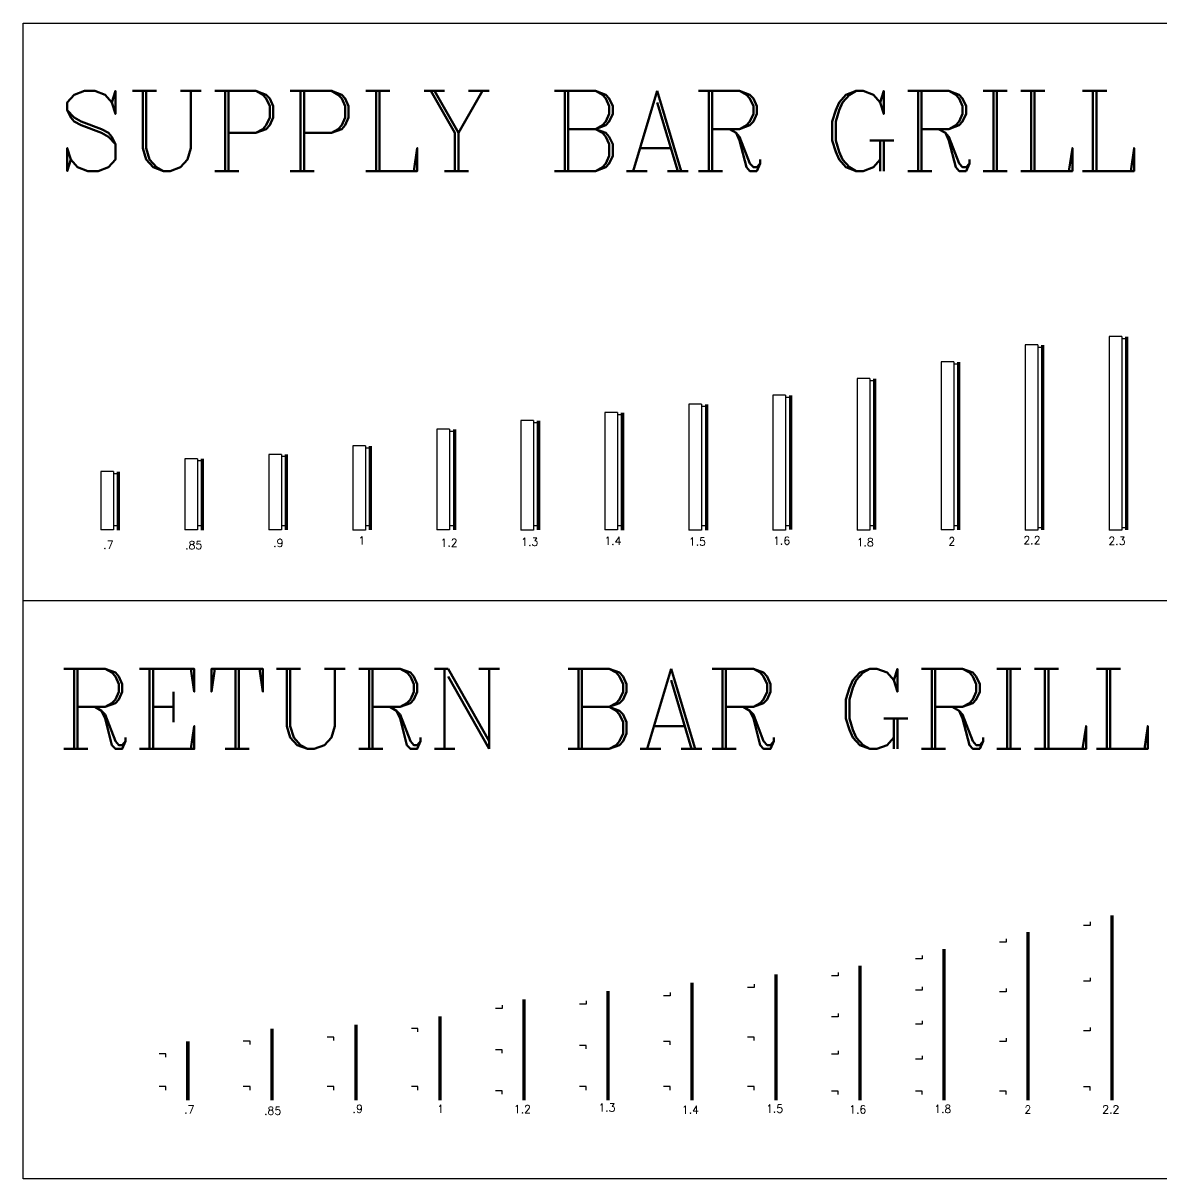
# Model space of a CAD drawing. Extents: x 462150 to 593348, y 35809 to 85242.
# Drawn here: x 565808 to 579361, y 47073 to 60829 of the extents above; entities that cross this region are included whole.
import ezdxf

# ---------------------------------------------------------------- set-up
doc = ezdxf.new("R2010")
doc.units = 0
doc.header["$LTSCALE"] = 500
doc.header["$MEASUREMENT"] = 0
for name, color, linetype in [('AC-DUCT SUPPLY', 4, 'Continuous'), ('AC-R.C.D', 61, 'Continuous'), ('AC-S.C.D.', 150, 'Continuous'), ('PL-W-TEXT', 7, 'Continuous')]:
    doc.layers.add(name, color=color, linetype=linetype)
doc.styles.add('FF-LOOP', font='romanc.shx', dxfattribs={"height": 2})

# ---------------------------------------------------------------- blocks, each defined once
blk = doc.blocks.new('A$C7551343F')
at = {"layer": 'AC-R.C.D', "elevation": 0}
for points in [[(79, 1933), (79, 1893), (0, 1893)], [(79, 1262), (79, 1302), (0, 1302)], [(79, 671), (79, 711), (0, 711)], [(79, 79), (79, 119), (0, 119)]]:
    blk.add_lwpolyline(points, dxfattribs=at)
for points in [[(274, 1893, 0, 51.9, 0), (170, 1893, 0, 0, 0), (125, 1893, 0, 0, 0), (125, 1855, 0, 0, 0), (79, 1933, 0, 0, 0)], [(274, 1302, 0, 51.9, 0), (170, 1302, 0, 0, 0), (125, 1302, 0, 0, 0), (125, 1340, 0, 0, 0), (79, 1262, 0, 0, 0)], [(274, 711, 0, 51.9, 0), (170, 711, 0, 0, 0), (125, 711, 0, 0, 0), (125, 750, 0, 0, 0), (79, 671, 0, 0, 0)], [(274, 119, 0, 51.9, 0), (170, 119, 0, 0, 0), (125, 119, 0, 0, 0), (125, 157, 0, 0, 0), (79, 79, 0, 0, 0)]]:
    blk.add_lwpolyline(points, format="xyseb", dxfattribs=at)
at = {"layer": 'AC-R.C.D', "linetype": 'Continuous', "const_width": 40, "elevation": 0}
blk.add_lwpolyline([(340, 2000), (340, 0)], dxfattribs=at)
blk = doc.blocks.new('A$C37321356')
at = {"layer": 'AC-R.C.D', "linetype": 'Continuous', "const_width": 40, "elevation": 0}
blk.add_lwpolyline([(340, 1500), (340, 0)], dxfattribs=at)
at = {"layer": 'AC-R.C.D', "elevation": 0}
for points in [[(79, 1383), (79, 1343), (0, 1343)], [(79, 712), (79, 752), (0, 752)], [(79, 121), (79, 162), (0, 162)]]:
    blk.add_lwpolyline(points, dxfattribs=at)
for points in [[(274, 1343, 0, 51.9, 0), (170, 1343, 0, 0, 0), (125, 1343, 0, 0, 0), (125, 1305, 0, 0, 0), (79, 1383, 0, 0, 0)], [(274, 752, 0, 51.9, 0), (170, 752, 0, 0, 0), (125, 752, 0, 0, 0), (125, 791, 0, 0, 0), (79, 712, 0, 0, 0)], [(274, 161, 0, 51.9, 0), (170, 161, 0, 0, 0), (125, 161, 0, 0, 0), (125, 200, 0, 0, 0), (79, 121, 0, 0, 0)]]:
    blk.add_lwpolyline(points, format="xyseb", dxfattribs=at)
blk = doc.blocks.new('A$C390B31BB')
at = {"layer": 'AC-R.C.D', "linetype": 'Continuous', "const_width": 40}
blk.add_lwpolyline([(0, 1300), (0, 0)], dxfattribs=at)
at = {"layer": 'AC-R.C.D', "elevation": 0}
for points in [[(-260, 1183), (-260, 1143), (-340, 1143)], [(-260, 121), (-260, 162), (-340, 162)]]:
    blk.add_lwpolyline(points, dxfattribs=at)
for points in [[(-66, 1143, 0, 51.9, 0), (-169, 1143, 0, 0, 0), (-215, 1143, 0, 0, 0), (-215, 1105, 0, 0, 0), (-260, 1183, 0, 0, 0)], [(-66, 161, 0, 51.9, 0), (-169, 161, 0, 0, 0), (-215, 161, 0, 0, 0), (-215, 200, 0, 0, 0), (-260, 121, 0, 0, 0)]]:
    blk.add_lwpolyline(points, format="xyseb", dxfattribs=at)
at = {"layer": 'AC-R.C.D'}
blk.add_lwpolyline([(-66, 652, 0, 51.9, 0), (-169, 652, 0, 0, 0), (-215, 652, 0, 0, 0), (-215, 691, 0, 0, 0), (-260, 612, 0, 0, 0)], format="xyseb", dxfattribs=at)
blk.add_lwpolyline([(-260, 612), (-260, 652), (-340, 652)], dxfattribs=at)
blk = doc.blocks.new('A$C6AA763A0')
at = {"layer": 'AC-R.C.D', "linetype": 'Continuous', "const_width": 40}
blk.add_lwpolyline([(0, 700), (0, 0)], dxfattribs=at)
at = {"layer": 'AC-R.C.D'}
blk.add_lwpolyline([(-260, 512), (-260, 552), (-340, 552)], dxfattribs=at)
blk.add_lwpolyline([(-66, 552, 0, 51.9, 0), (-169, 552, 0, 0, 0), (-215, 552, 0, 0, 0), (-215, 591, 0, 0, 0), (-260, 512, 0, 0, 0)], format="xyseb", dxfattribs=at)
at = {"layer": 'AC-R.C.D', "elevation": 0}
blk.add_lwpolyline([(-260, 121), (-260, 162), (-340, 162)], dxfattribs=at)
blk.add_lwpolyline([(-66, 161, 0, 51.9, 0), (-169, 161, 0, 0, 0), (-215, 161, 0, 0, 0), (-215, 200, 0, 0, 0), (-260, 121, 0, 0, 0)], format="xyseb", dxfattribs=at)
blk = doc.blocks.new('A$C42192959')
at = {"layer": 'AC-R.C.D', "linetype": 'Continuous', "const_width": 40}
blk.add_lwpolyline([(0, 850), (0, 0)], dxfattribs=at)
at = {"layer": 'AC-R.C.D'}
blk.add_lwpolyline([(-260, 662), (-260, 702), (-340, 702)], dxfattribs=at)
blk.add_lwpolyline([(-66, 702, 0, 51.9, 0), (-169, 702, 0, 0, 0), (-215, 702, 0, 0, 0), (-215, 741, 0, 0, 0), (-260, 662, 0, 0, 0)], format="xyseb", dxfattribs=at)
at = {"layer": 'AC-R.C.D', "elevation": 0}
blk.add_lwpolyline([(-260, 121), (-260, 162), (-340, 162)], dxfattribs=at)
blk.add_lwpolyline([(-66, 161, 0, 51.9, 0), (-169, 161, 0, 0, 0), (-215, 161, 0, 0, 0), (-215, 200, 0, 0, 0), (-260, 121, 0, 0, 0)], format="xyseb", dxfattribs=at)
blk = doc.blocks.new('A$C48D830AE')
at = {"layer": 'AC-R.C.D', "linetype": 'Continuous', "const_width": 40, "elevation": 0}
blk.add_lwpolyline([(20, 0), (20, 1600)], dxfattribs=at)
at = {"layer": 'AC-R.C.D', "elevation": 0}
for points in [[(86, 1481, 0, 51.9, 0), (189, 1481, 0, 0, 0), (235, 1481, 0, 0, 0), (235, 1443, 0, 0, 0), (280, 1521, 0, 0, 0)], [(86, 993, 0, 51.9, 0), (189, 993, 0, 0, 0), (235, 993, 0, 0, 0), (235, 954, 0, 0, 0), (280, 1033, 0, 0, 0)], [(86, 549, 0, 51.9, 0), (189, 549, 0, 0, 0), (235, 549, 0, 0, 0), (235, 510, 0, 0, 0), (280, 589, 0, 0, 0)], [(86, 107, 0, 51.9, 0), (189, 107, 0, 0, 0), (235, 107, 0, 0, 0), (235, 145, 0, 0, 0), (280, 67, 0, 0, 0)]]:
    blk.add_lwpolyline(points, format="xyseb", dxfattribs=at)
for points in [[(280, 1521), (280, 1481), (360, 1481)], [(280, 1033), (280, 992), (360, 992)], [(280, 589), (280, 549), (360, 549)], [(280, 67), (280, 107), (360, 107)]]:
    blk.add_lwpolyline(points, dxfattribs=at)
blk = doc.blocks.new('A$C5A545255')
at = {"layer": 'AC-R.C.D', "linetype": 'Continuous', "const_width": 40, "elevation": 0}
blk.add_lwpolyline([(340, 1400), (340, 0)], dxfattribs=at)
at = {"layer": 'AC-R.C.D', "elevation": 0}
for points in [[(79, 1283), (79, 1243), (0, 1243)], [(79, 657), (79, 697), (0, 697)], [(79, 121), (79, 162), (0, 162)]]:
    blk.add_lwpolyline(points, dxfattribs=at)
for points in [[(274, 1243, 0, 51.9, 0), (170, 1243, 0, 0, 0), (125, 1243, 0, 0, 0), (125, 1205, 0, 0, 0), (79, 1283, 0, 0, 0)], [(274, 697, 0, 51.9, 0), (170, 697, 0, 0, 0), (125, 697, 0, 0, 0), (125, 735, 0, 0, 0), (79, 657, 0, 0, 0)], [(274, 161, 0, 51.9, 0), (170, 161, 0, 0, 0), (125, 161, 0, 0, 0), (125, 200, 0, 0, 0), (79, 121, 0, 0, 0)]]:
    blk.add_lwpolyline(points, format="xyseb", dxfattribs=at)
blk = doc.blocks.new('A$C187877C4')
at = {"layer": 'AC-R.C.D', "linetype": 'Continuous', "const_width": 40, "elevation": 0}
blk.add_lwpolyline([(20, 0), (20, 1800)], dxfattribs=at)
at = {"layer": 'AC-R.C.D', "elevation": 0}
for points in [[(86, 1681, 0, 51.9, 0), (189, 1681, 0, 0, 0), (235, 1681, 0, 0, 0), (235, 1643, 0, 0, 0), (280, 1721, 0, 0, 0)], [(86, 1311, 0, 51.9, 0), (189, 1311, 0, 0, 0), (235, 1311, 0, 0, 0), (235, 1272, 0, 0, 0), (280, 1351, 0, 0, 0)], [(86, 904, 0, 51.9, 0), (189, 904, 0, 0, 0), (235, 904, 0, 0, 0), (235, 866, 0, 0, 0), (280, 944, 0, 0, 0)], [(86, 488, 0, 51.9, 0), (189, 488, 0, 0, 0), (235, 488, 0, 0, 0), (235, 450, 0, 0, 0), (280, 528, 0, 0, 0)], [(86, 107, 0, 51.9, 0), (189, 107, 0, 0, 0), (235, 107, 0, 0, 0), (235, 145, 0, 0, 0), (280, 67, 0, 0, 0)]]:
    blk.add_lwpolyline(points, format="xyseb", dxfattribs=at)
for points in [[(280, 1721), (280, 1681), (360, 1681)], [(280, 1351), (280, 1310), (360, 1310)], [(280, 944), (280, 904), (360, 904)], [(280, 528), (280, 488), (360, 488)], [(280, 67), (280, 107), (360, 107)]]:
    blk.add_lwpolyline(points, dxfattribs=at)
blk = doc.blocks.new('A$C4B084CB8')
at = {"layer": 'AC-R.C.D', "linetype": 'Continuous', "const_width": 40, "elevation": 0}
blk.add_lwpolyline([(340, 1000), (340, 0)], dxfattribs=at)
at = {"layer": 'AC-R.C.D', "elevation": 0}
for points in [[(79, 812), (79, 852), (0, 852)], [(79, 121), (79, 162), (0, 162)]]:
    blk.add_lwpolyline(points, dxfattribs=at)
for points in [[(274, 852, 0, 51.9, 0), (170, 852, 0, 0, 0), (125, 852, 0, 0, 0), (125, 891, 0, 0, 0), (79, 812, 0, 0, 0)], [(274, 161, 0, 51.9, 0), (170, 161, 0, 0, 0), (125, 161, 0, 0, 0), (125, 200, 0, 0, 0), (79, 121, 0, 0, 0)]]:
    blk.add_lwpolyline(points, format="xyseb", dxfattribs=at)
blk = doc.blocks.new('A$C062E19FC')
at = {"layer": 'AC-R.C.D', "linetype": 'Continuous', "const_width": 40, "elevation": 0}
blk.add_lwpolyline([(20, 0), (20, 2200)], dxfattribs=at)
at = {"layer": 'AC-R.C.D', "elevation": 0}
for points in [[(86, 2081, 0, 51.9, 0), (189, 2081, 0, 0, 0), (235, 2081, 0, 0, 0), (235, 2043, 0, 0, 0), (280, 2121, 0, 0, 0)], [(86, 1417, 0, 51.9, 0), (189, 1417, 0, 0, 0), (235, 1417, 0, 0, 0), (235, 1379, 0, 0, 0), (280, 1457, 0, 0, 0)], [(86, 826, 0, 51.9, 0), (189, 826, 0, 0, 0), (235, 826, 0, 0, 0), (235, 788, 0, 0, 0), (280, 866, 0, 0, 0)], [(86, 158, 0, 51.9, 0), (189, 158, 0, 0, 0), (235, 158, 0, 0, 0), (235, 196, 0, 0, 0), (280, 117, 0, 0, 0)]]:
    blk.add_lwpolyline(points, format="xyseb", dxfattribs=at)
for points in [[(280, 2121), (280, 2081), (360, 2081)], [(280, 1457), (280, 1417), (360, 1417)], [(280, 866), (280, 826), (360, 826)], [(280, 117), (280, 158), (360, 158)]]:
    blk.add_lwpolyline(points, dxfattribs=at)
blk = doc.blocks.new('A$C76D7633E')
at = {"layer": 'AC-R.C.D', "elevation": 0}
for points in [[(79, 1131), (79, 1091), (0, 1091)], [(79, 559), (79, 599), (0, 599)], [(79, 71), (79, 112), (0, 112)]]:
    blk.add_lwpolyline(points, dxfattribs=at)
for points in [[(274, 1091, 0, 51.9, 0), (170, 1091, 0, 0, 0), (125, 1091, 0, 0, 0), (125, 1052, 0, 0, 0), (79, 1131, 0, 0, 0)], [(274, 599, 0, 51.9, 0), (170, 599, 0, 0, 0), (125, 599, 0, 0, 0), (125, 637, 0, 0, 0), (79, 559, 0, 0, 0)], [(274, 112, 0, 51.9, 0), (170, 112, 0, 0, 0), (125, 112, 0, 0, 0), (125, 150, 0, 0, 0), (79, 71, 0, 0, 0)]]:
    blk.add_lwpolyline(points, format="xyseb", dxfattribs=at)
at = {"layer": 'AC-R.C.D', "linetype": 'Continuous', "const_width": 40, "elevation": 0}
blk.add_lwpolyline([(340, 1200), (340, 0)], dxfattribs=at)
blk = doc.blocks.new('A$C23614B8E')
at = {"layer": 'AC-R.C.D', "linetype": 'Continuous', "const_width": 40, "elevation": 0}
blk.add_lwpolyline([(340, 900), (340, 0)], dxfattribs=at)
at = {"layer": 'AC-R.C.D', "elevation": 0}
for points in [[(79, 712), (79, 752), (0, 752)], [(79, 121), (79, 162), (0, 162)]]:
    blk.add_lwpolyline(points, dxfattribs=at)
for points in [[(274, 752, 0, 51.9, 0), (170, 752, 0, 0, 0), (125, 752, 0, 0, 0), (125, 791, 0, 0, 0), (79, 712, 0, 0, 0)], [(274, 161, 0, 51.9, 0), (170, 161, 0, 0, 0), (125, 161, 0, 0, 0), (125, 200, 0, 0, 0), (79, 121, 0, 0, 0)]]:
    blk.add_lwpolyline(points, format="xyseb", dxfattribs=at)
blk = doc.blocks.new('A$C28B44AE0')
at = {"layer": 'AC-DUCT SUPPLY'}
for p, q in [((339, 701, 0), (489, 701, 0)), ((339, 701, 0), (339, 6, 0)), ((489, 701, 0), (489, 6, 0)), ((280, 674, 0), (339, 674, 0)), ((280, 56, 0), (339, 56, 0)), ((339, 6, 0), (489, 6, 0))]:
    blk.add_line(p, q, dxfattribs=at)
at = {"layer": 'AC-S.C.D.', "const_width": 40, "elevation": 0}
blk.add_lwpolyline([(280, 700), (280, 0)], dxfattribs=at)
at = {"layer": 'AC-S.C.D.'}
for points in [[(0, 581, 0, 46.1, 0), (92, 581, 0, 0, 0), (224, 581, 0, 0, 0)], [(0, 155, 0, 46.1, 0), (92, 155, 0, 0, 0), (224, 155, 0, 0, 0)]]:
    blk.add_lwpolyline(points, format="xyseb", dxfattribs=at)
blk = doc.blocks.new('A$C699E3F0F')
at = {"layer": 'AC-DUCT SUPPLY'}
for p, q in [((367, 851, 0), (517, 851, 0)), ((367, 851, 0), (367, 3, 0)), ((517, 851, 0), (517, 3, 0)), ((308, 824, 0), (367, 824, 0)), ((308, 52, 0), (367, 52, 0)), ((367, 3, 0), (517, 3, 0))]:
    blk.add_line(p, q, dxfattribs=at)
at = {"layer": 'AC-S.C.D.', "const_width": 40, "elevation": 0}
blk.add_lwpolyline([(308, 850), (308, 0)], dxfattribs=at)
at = {"layer": 'AC-S.C.D.'}
for points in [[(0, 631, 0, 46.1, 0), (92, 631, 0, 0, 0), (224, 631, 0, 0, 0)], [(0, 206, 0, 46.1, 0), (92, 206, 0, 0, 0), (224, 206, 0, 0, 0)]]:
    blk.add_lwpolyline(points, format="xyseb", dxfattribs=at)
blk = doc.blocks.new('A$C256C0B3A')
at = {"layer": 'AC-DUCT SUPPLY'}
for p, q in [((290, 874), (349, 874)), ((349, 901), (499, 901)), ((349, 901), (349, 1)), ((499, 901), (499, 1)), ((290, 50), (349, 50)), ((349, 1), (499, 1))]:
    blk.add_line(p, q, dxfattribs=at)
at = {"layer": 'AC-S.C.D.', "const_width": 40}
blk.add_lwpolyline([(290, 900), (290, 0)], dxfattribs=at)
at = {"layer": 'AC-S.C.D.'}
for points in [[(0, 793, 0, 46.1, 0), (92, 793, 0, 0, 0), (224, 793, 0, 0, 0)], [(0, 427, 0, 46.1, 0), (92, 427, 0, 0, 0), (224, 427, 0, 0, 0)], [(0, 69, 0, 46.1, 0), (92, 69, 0, 0, 0), (224, 69, 0, 0, 0)]]:
    blk.add_lwpolyline(points, format="xyseb", dxfattribs=at)
blk = doc.blocks.new('A$C685359F0')
at = {"layer": 'AC-DUCT SUPPLY'}
for p, q in [((301, 974, 0), (359, 974, 0)), ((359, 1001, 0), (510, 1001, 0)), ((359, 1001, 0), (359, -1, 0)), ((510, 1001, 0), (510, -1, 0)), ((301, 49, 0), (359, 49, 0)), ((359, -1, 0), (510, -1, 0))]:
    blk.add_line(p, q, dxfattribs=at)
at = {"layer": 'AC-S.C.D.', "const_width": 40, "elevation": 0}
blk.add_lwpolyline([(301, 1000), (301, 0)], dxfattribs=at)
at = {"layer": 'AC-S.C.D.'}
for points in [[(0, 856, 0, 46.1, 0), (92, 856, 0, 0, 0), (224, 856, 0, 0, 0)], [(0, 490, 0, 46.1, 0), (92, 490, 0, 0, 0), (224, 490, 0, 0, 0)], [(0, 132, 0, 46.1, 0), (92, 132, 0, 0, 0), (224, 132, 0, 0, 0)]]:
    blk.add_lwpolyline(points, format="xyseb", dxfattribs=at)
blk = doc.blocks.new('A$C33C137A9')
at = {"layer": 'AC-DUCT SUPPLY'}
for p, q in [((290, 1175, 0), (349, 1175, 0)), ((349, 1202, 0), (499, 1202, 0)), ((349, 1202, 0), (349, 1, 0)), ((499, 1202, 0), (499, 1, 0)), ((290, 50, 0), (349, 50, 0)), ((349, 1, 0), (499, 1, 0))]:
    blk.add_line(p, q, dxfattribs=at)
at = {"layer": 'AC-S.C.D.'}
for points in [[(0, 1100, 0, 46.1, 0), (92, 1100, 0, 0, 0), (224, 1100, 0, 0, 0)], [(0, 799, 0, 46.1, 0), (92, 799, 0, 0, 0), (224, 798, 0, 0, 0)], [(0, 432, 0, 46.1, 0), (92, 432, 0, 0, 0), (224, 432, 0, 0, 0)], [(0, 74, 0, 46.1, 0), (92, 74, 0, 0, 0), (224, 74, 0, 0, 0)]]:
    blk.add_lwpolyline(points, format="xyseb", dxfattribs=at)
at = {"layer": 'AC-S.C.D.', "const_width": 40, "elevation": 0}
blk.add_lwpolyline([(290, 1200), (290, 0)], dxfattribs=at)
blk = doc.blocks.new('A$C5B645B8C')
at = {"layer": 'AC-DUCT SUPPLY'}
for p, q in [((302, 1275, 0), (361, 1275, 0)), ((361, 1302, 0), (511, 1302, 0)), ((361, 1302, 0), (361, -1, 0)), ((511, 1302, 0), (511, -1, 0)), ((302, 49, 0), (361, 49, 0)), ((361, -1, 0), (511, -1, 0))]:
    blk.add_line(p, q, dxfattribs=at)
at = {"layer": 'AC-S.C.D.', "const_width": 40, "elevation": 0}
blk.add_lwpolyline([(302, 1300), (302, 0)], dxfattribs=at)
at = {"layer": 'AC-S.C.D.'}
for points in [[(0, 1144, 0, 46.1, 0), (92, 1144, 0, 0, 0), (224, 1144, 0, 0, 0)], [(0, 843, 0, 46.1, 0), (92, 843, 0, 0, 0), (224, 843, 0, 0, 0)], [(0, 476, 0, 46.1, 0), (92, 476, 0, 0, 0), (224, 476, 0, 0, 0)], [(0, 118, 0, 46.1, 0), (92, 118, 0, 0, 0), (224, 118, 0, 0, 0)]]:
    blk.add_lwpolyline(points, format="xyseb", dxfattribs=at)
blk = doc.blocks.new('A$C6BFC4F25')
at = {"layer": 'AC-DUCT SUPPLY'}
for p, q in [((334, 1402, 0), (485, 1402, 0)), ((334, 1402, 0), (334, 5, 0)), ((485, 1402, 0), (485, 5, 0)), ((276, 1375, 0), (334, 1375, 0)), ((276, 54, 0), (334, 54, 0)), ((334, 5, 0), (485, 5, 0))]:
    blk.add_line(p, q, dxfattribs=at)
at = {"layer": 'AC-S.C.D.', "const_width": 40, "elevation": 0}
blk.add_lwpolyline([(276, 1400), (276, 0)], dxfattribs=at)
at = {"layer": 'AC-S.C.D.'}
for points in [[(0, 1306, 0, 46.1, 0), (92, 1306, 0, 0, 0), (224, 1306, 0, 0, 0)], [(0, 1005, 0, 46.1, 0), (92, 1005, 0, 0, 0), (224, 1005, 0, 0, 0)], [(0, 707, 0, 46.1, 0), (92, 707, 0, 0, 0), (224, 707, 0, 0, 0)], [(0, 404, 0, 46.1, 0), (92, 404, 0, 0, 0), (224, 404, 0, 0, 0)], [(0, 105, 0, 46.1, 0), (92, 105, 0, 0, 0), (224, 105, 0, 0, 0)]]:
    blk.add_lwpolyline(points, format="xyseb", dxfattribs=at)
blk = doc.blocks.new('A$C52B241A0')
at = {"layer": 'AC-DUCT SUPPLY'}
for p, q in [((315, 1475, 0), (373, 1475, 0)), ((373, 1502, 0), (524, 1502, 0)), ((373, 1502, 0), (373, 4, 0)), ((524, 1502, 0), (524, 4, 0)), ((315, 54, 0), (373, 54, 0)), ((373, 4, 0), (524, 4, 0))]:
    blk.add_line(p, q, dxfattribs=at)
at = {"layer": 'AC-S.C.D.', "const_width": 40, "elevation": 0}
blk.add_lwpolyline([(315, 1500), (315, 0)], dxfattribs=at)
at = {"layer": 'AC-S.C.D.'}
for points in [[(0, 1384, 0, 46.1, 0), (92, 1384, 0, 0, 0), (224, 1384, 0, 0, 0)], [(0, 1083, 0, 46.1, 0), (92, 1083, 0, 0, 0), (224, 1083, 0, 0, 0)], [(0, 714, 0, 46.1, 0), (92, 714, 0, 0, 0), (224, 714, 0, 0, 0)], [(0, 349, 0, 46.1, 0), (92, 349, 0, 0, 0), (224, 349, 0, 0, 0)], [(0, 38, 0, 46.1, 0), (92, 38, 0, 0, 0), (224, 38, 0, 0, 0)]]:
    blk.add_lwpolyline(points, format="xyseb", dxfattribs=at)
blk = doc.blocks.new('A$C46024B88')
at = {"layer": 'AC-DUCT SUPPLY'}
for p, q in [((320, 1574, 0), (378, 1574, 0)), ((378, 1601, 0), (529, 1601, 0)), ((378, 1601, 0), (378, -3, 0)), ((529, 1601, 0), (529, -3, 0)), ((320, 47, 0), (378, 47, 0)), ((378, -3, 0), (529, -3, 0))]:
    blk.add_line(p, q, dxfattribs=at)
at = {"layer": 'AC-S.C.D.', "const_width": 40, "elevation": 0}
blk.add_lwpolyline([(320, 0), (320, 1600)], dxfattribs=at)
at = {"layer": 'AC-S.C.D.'}
for points in [[(0, 1425, 0, 46.1, 0), (92, 1425, 0, 0, 0), (224, 1425, 0, 0, 0)], [(0, 1124, 0, 46.1, 0), (92, 1124, 0, 0, 0), (224, 1123, 0, 0, 0)], [(0, 764, 0, 46.1, 0), (92, 764, 0, 0, 0), (224, 764, 0, 0, 0)], [(0, 399, 0, 46.1, 0), (92, 399, 0, 0, 0), (224, 399, 0, 0, 0)], [(0, 79, 0, 46.1, 0), (92, 79, 0, 0, 0), (224, 79, 0, 0, 0)]]:
    blk.add_lwpolyline(points, format="xyseb", dxfattribs=at)
blk = doc.blocks.new('A$C3060594A')
at = {"layer": 'AC-DUCT SUPPLY'}
for p, q in [((368, 1801, 0), (518, 1801, 0)), ((368, 1801, 0), (368, -3, 0)), ((518, 1801, 0), (518, -3, 0)), ((310, 1774, 0), (368, 1774, 0)), ((310, 47, 0), (368, 47, 0)), ((368, -3, 0), (518, -3, 0))]:
    blk.add_line(p, q, dxfattribs=at)
at = {"layer": 'AC-S.C.D.', "const_width": 40, "elevation": 0}
blk.add_lwpolyline([(310, 0), (310, 1800)], dxfattribs=at)
at = {"layer": 'AC-S.C.D.'}
for points in [[(0, 1668, 0, 46.1, 0), (92, 1668, 0, 0, 0), (224, 1668, 0, 0, 0)], [(0, 1310, 0, 46.1, 0), (92, 1310, 0, 0, 0), (224, 1310, 0, 0, 0)], [(0, 889, 0, 46.1, 0), (92, 889, 0, 0, 0), (224, 889, 0, 0, 0)], [(0, 467, 0, 46.1, 0), (92, 467, 0, 0, 0), (224, 467, 0, 0, 0)], [(0, 85, 0, 46.1, 0), (92, 85, 0, 0, 0), (224, 85, 0, 0, 0)]]:
    blk.add_lwpolyline(points, format="xyseb", dxfattribs=at)
blk = doc.blocks.new('A$C712866EC')
at = {"layer": 'AC-DUCT SUPPLY'}
for p, q in [((322, 1974, 0), (380, 1974, 0)), ((380, 2001, 0), (531, 2001, 0)), ((380, 2001, 0), (380, 0, 0)), ((531, 2001, 0), (531, 0, 0)), ((322, 49, 0), (380, 49, 0)), ((380, 0, 0), (531, 0, 0))]:
    blk.add_line(p, q, dxfattribs=at)
at = {"layer": 'AC-S.C.D.', "const_width": 40, "elevation": 0}
blk.add_lwpolyline([(322, 0), (322, 2000)], dxfattribs=at)
at = {"layer": 'AC-S.C.D.'}
for points in [[(0, 1881, 0, 46.1, 0), (92, 1881, 0, 0, 0), (224, 1881, 0, 0, 0)], [(0, 1523, 0, 46.1, 0), (92, 1523, 0, 0, 0), (224, 1523, 0, 0, 0)], [(0, 1146, 0, 46.1, 0), (92, 1146, 0, 0, 0), (224, 1146, 0, 0, 0)], [(0, 804, 0, 46.1, 0), (92, 804, 0, 0, 0), (224, 804, 0, 0, 0)], [(0, 430, 0, 46.1, 0), (92, 430, 0, 0, 0), (224, 430, 0, 0, 0)], [(0, 75, 0, 46.1, 0), (92, 75, 0, 0, 0), (224, 75, 0, 0, 0)]]:
    blk.add_lwpolyline(points, format="xyseb", dxfattribs=at)
blk = doc.blocks.new('A$C2DF77E80')
at = {"layer": 'AC-DUCT SUPPLY'}
for p, q in [((372, 2204, 0), (523, 2204, 0)), ((372, 2204, 0), (372, 0, 0)), ((523, 2204, 0), (523, 0, 0)), ((314, 2174, 0), (372, 2174, 0)), ((314, 27, 0), (372, 27, 0)), ((372, 0, 0), (523, 0, 0))]:
    blk.add_line(p, q, dxfattribs=at)
at = {"layer": 'AC-S.C.D.', "const_width": 40, "elevation": 0}
blk.add_lwpolyline([(314, 0), (314, 2200)], dxfattribs=at)
at = {"layer": 'AC-S.C.D.'}
for points in [[(0, 2107, 0, 46.1, 0), (92, 2107, 0, 0, 0), (224, 2107, 0, 0, 0)], [(0, 1709, 0, 46.1, 0), (92, 1709, 0, 0, 0), (224, 1709, 0, 0, 0)], [(0, 1275, 0, 46.1, 0), (92, 1275, 0, 0, 0), (224, 1275, 0, 0, 0)], [(0, 881, 0, 46.1, 0), (92, 881, 0, 0, 0), (224, 881, 0, 0, 0)], [(0, 463, 0, 46.1, 0), (92, 463, 0, 0, 0), (224, 463, 0, 0, 0)], [(0, 86, 0, 46.1, 0), (92, 86, 0, 0, 0), (224, 86, 0, 0, 0)]]:
    blk.add_lwpolyline(points, format="xyseb", dxfattribs=at)
blk = doc.blocks.new('A$C7FDC3710')
at = {"layer": 'AC-DUCT SUPPLY'}
for p, q in [((328, 2274, 0), (387, 2274, 0)), ((387, 2304, 0), (537, 2304, 0)), ((387, 2304, 0), (387, -1, 0)), ((537, 2304, 0), (537, -1, 0)), ((328, 26, 0), (387, 26, 0)), ((387, -1, 0), (537, -1, 0))]:
    blk.add_line(p, q, dxfattribs=at)
at = {"layer": 'AC-S.C.D.', "const_width": 40, "elevation": 0}
blk.add_lwpolyline([(328, 0), (328, 2300)], dxfattribs=at)
at = {"layer": 'AC-S.C.D.'}
for points in [[(0, 2137, 0, 46.1, 0), (92, 2137, 0, 0, 0), (224, 2137, 0, 0, 0)], [(0, 1739, 0, 46.1, 0), (92, 1739, 0, 0, 0), (224, 1739, 0, 0, 0)], [(0, 1305, 0, 46.1, 0), (92, 1305, 0, 0, 0), (224, 1305, 0, 0, 0)], [(0, 911, 0, 46.1, 0), (92, 911, 0, 0, 0), (224, 911, 0, 0, 0)], [(0, 493, 0, 46.1, 0), (92, 493, 0, 0, 0), (224, 493, 0, 0, 0)], [(0, 116, 0, 46.1, 0), (92, 116, 0, 0, 0), (224, 116, 0, 0, 0)]]:
    blk.add_lwpolyline(points, format="xyseb", dxfattribs=at)

msp = doc.modelspace()

# ---------------------------------------------------------------- linework, layer by layer
msp.add_line((593348.4, 53951.2), (565808.2, 53951.2))
msp.add_lwpolyline([(565808.2, 60829.1), (593348.4, 60829.1), (593348.4, 47073.2), (565808.2, 47073.2)], close=True)

# ---------------------------------------------------------------- block references
at = {"layer": 'AC-R.C.D', "xscale": -1}
for name, p in [('A$C062E19FC', (578788.5, 48009.7, 0)), ('A$C187877C4', (576788.5, 48009.7, 0)), ('A$C48D830AE', (575788.5, 48009.7, 0))]:
    msp.add_blockref(name, p, dxfattribs=at)
at = {"layer": 'AC-R.C.D', "xscale": -1, "rotation": 180}
msp.add_blockref('A$C7551343F', (577428.7, 50009.7, 0), dxfattribs=at)
at = {"layer": 'AC-R.C.D'}
for name, p in [('A$C37321356', (574428.7, 48009.7, 0)), ('A$C5A545255', (573428.7, 48009.7, 0)), ('A$C390B31BB', (572768.5, 48009.7)), ('A$C76D7633E', (571428.7, 48009.7, 0)), ('A$C4B084CB8', (570428.7, 48009.7, 0)), ('A$C42192959', (568768.5, 48009.7)), ('A$C23614B8E', (569428.7, 48009.7, 0)), ('A$C6AA763A0', (567768.5, 48009.7))]:
    msp.add_blockref(name, p, dxfattribs=at)
at = {"layer": 'AC-S.C.D.', "xscale": -1}
for name, p in [('A$C7FDC3710', (579270.4, 54797.2, 0)), ('A$C2DF77E80', (578255.7, 54796.2, 0)), ('A$C712866EC', (577263.7, 54796.4, 0)), ('A$C3060594A', (576251.5, 54799.2, 0)), ('A$C46024B88', (575261.5, 54799.2, 0)), ('A$C52B241A0', (574256.8, 54791.9, 0)), ('A$C6BFC4F25', (573217.7, 54791.6, 0)), ('A$C33C137A9', (571232.4, 54795.5, 0)), ('A$C5B645B8C', (572243.9, 54797.2, 0)), ('A$C256C0B3A', (569232.2, 54795.7)), ('A$C685359F0', (570242.6, 54797.2, 0)), ('A$C699E3F0F', (568250.4, 54793.5, 0)), ('A$C28B44AE0', (567221.8, 54790.3, 0))]:
    msp.add_blockref(name, p, dxfattribs=at)

# ---------------------------------------------------------------- texts
at = {"layer": 'PL-W-TEXT', "style": 'FF-LOOP'}
for s, height, p in [('SUPPLY BAR GRILL (S.B.G)', 952.56, (566211.8, 59069, 0)), ('.7', 95.26, (566761.6, 54571.9, 0)), ('.85', 95.26, (567735.8, 54568.4, 0)), ('.9', 95.26, (568784.3, 54594, 0)), ('1', 95.3, (569798.3, 54623.3, 0)), ('1.2', 95.26, (570775.5, 54597.7, 0)), ('1.3', 95.26, (571735.7, 54607.5, 0)), ('1.4', 95.26, (572725.6, 54620.5, 0)), ('1.5', 95.26, (573731.5, 54610.9, 0)), ('1.6', 95.26, (574733.7, 54621.5, 0)), ('1.8', 95.26, (575728.1, 54603.3, 0)), ('2', 95.3, (576820.5, 54613.7, 0)), ('2.2', 95.26, (577713.2, 54627.7, 0)), ('2.3', 95.26, (578724.3, 54619.1, 0)), ('RETURN BAR GRILL (R.B.G)', 952.56, (566211.8, 52191, 0)), ('.7', 95.26, (567725.3, 47851.7, 0)), ('.85', 95.26, (568675.2, 47836.8, 0)), ('.9', 95.26, (569729.2, 47860, 0)), ('1', 95.3, (570734.6, 47857.7, 0)), ('1.2', 95.26, (571648.7, 47856, 0)), ('1.3', 95.26, (572653.7, 47874.7, 0)), ('1.4', 95.26, (573647.1, 47848.9, 0)), ('1.5', 95.26, (574649.5, 47861.3, 0)), ('1.6', 95.26, (575639.2, 47852.7, 0)), ('1.8', 95.26, (576650.8, 47858.1, 0)), ('2', 95.3, (577725.3, 47850.4, 0)), ('2.2', 95.26, (578651, 47852.1, 0))]:
    msp.add_text(s, height=height, dxfattribs=at).set_placement(p)

doc.saveas('drawing.dxf')
